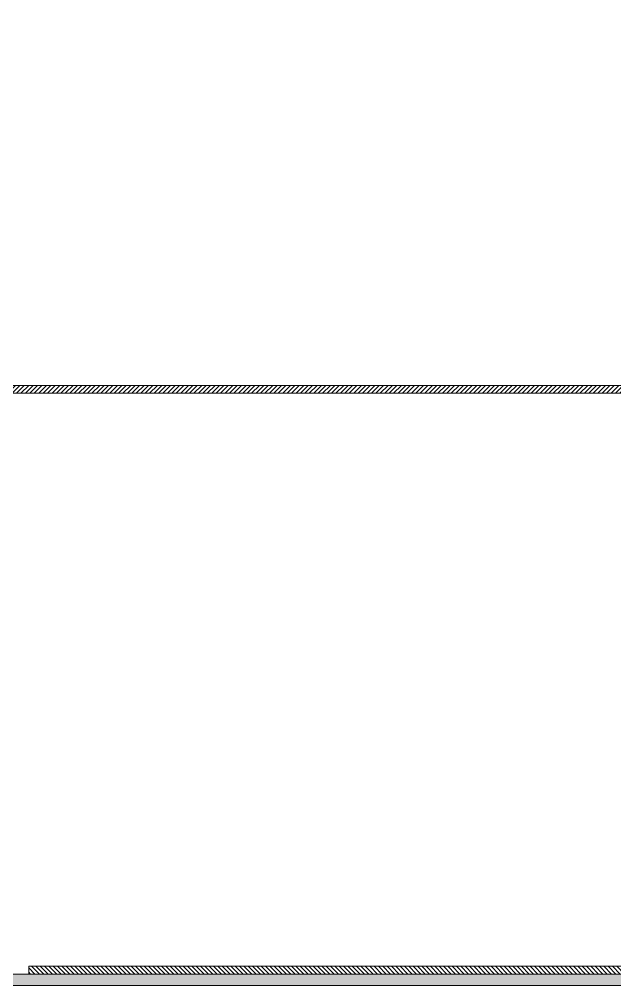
# Model space of a CAD drawing. Header units: millimetres. Extents: x -162958 to 167200, y -450 to 146301.
# Drawn here: x 133100 to 148519, y -2 to 25042 of the extents above; entities that cross this region are included whole.
import ezdxf

# ---------------------------------------------------------------- set-up
doc = ezdxf.new("R2010")
doc.units = ezdxf.units.MM
doc.linetypes.add('Xr_MB nha xuong CM2$0$DASHED', pattern=[0.75, 0.5, -0.25])
for name, color, linetype, lineweight in [('CJSC.8-Cua', 15, 'Continuous', 5), ('Xr_MB nha xuong CM2$0$A-Solid-Wall H', 9, 'Continuous', 18), ('Xr_MB nha xuong CM2$0$A-Solid-WallC', 2, 'Continuous', 5), ('Xr_MB nha xuong CM2$0$A-Solid-WallL', 6, 'Continuous', 5), ('Xr_MB nha xuong CM2$0$CJSC.4-Net manh', 8, 'Continuous', 5)]:
    doc.layers.add(name, color=color, linetype=linetype, lineweight=lineweight)

# ---------------------------------------------------------------- blocks, each defined once
blk = doc.blocks.new('Xr_MB nha xuong CM2$0$20261F 幕墙')
at = {"layer": 'Xr_MB nha xuong CM2$0$A-Solid-Wall H'}
h = blk.add_hatch(dxfattribs=at)
h.set_pattern_fill('GOST_WOOD', color=256, scale=25, angle=-90)
h.paths.add_polyline_path([(3327303, 2297634), (3327303, 2258334), (3284153, 2258334), (3284153, 2262034), (3283853, 2262034), (3283853, 2258034), (3327603, 2258034), (3327603, 2297634)])
h = blk.add_hatch(dxfattribs=at)
h.set_pattern_fill('ANSI31', color=256, scale=650)
h.set_pattern_definition([(45, (2194615.53, 817811.32), (-57.452426, 57.452426), [])])
h.paths.add_polyline_path([(3319853, 2273384), (3319853, 2273584), (3285154, 2273584), (3285154, 2273384)])
h = blk.add_hatch(dxfattribs=at)
h.set_pattern_fill('ANSI31', color=256, scale=25, angle=-90)
h.paths.add_polyline_path([(3294953, 2258334), (3327103, 2258334), (3327103, 2258534), (3294953, 2258534)])
at = {"layer": 'Xr_MB nha xuong CM2$0$A-Solid-WallC'}
blk.add_lwpolyline([(3319853, 2273384), (3319853, 2273584), (3285154, 2273584), (3285154, 2273384)], close=True, dxfattribs=at)
at = {"layer": 'Xr_MB nha xuong CM2$0$A-Solid-WallC', "linetype": 'ByBlock', "lineweight": 0, "ltscale": 0.1}
blk.add_lwpolyline([(3294953, 2258334), (3327103, 2258334), (3327103, 2258534), (3294953, 2258534)], close=True, dxfattribs=at)
at = {"layer": 'Xr_MB nha xuong CM2$0$A-Solid-WallL'}
blk.add_lwpolyline([(3327303, 2297634), (3327303, 2258334), (3284153, 2258334), (3284153, 2262034), (3283853, 2262034), (3283853, 2258034), (3327603, 2258034), (3327603, 2297634)], close=True, dxfattribs=at)

msp = doc.modelspace()

# ---------------------------------------------------------------- block references
at = {"layer": 'CJSC.8-Cua'}
msp.add_blockref('Xr_MB nha xuong CM2$0$20261F 幕墙', (-3161603.5, -2258033.7), dxfattribs=at)

# ---------------------------------------------------------------- next in the draw order: linework, layer by layer
at = {"layer": 'Xr_MB nha xuong CM2$0$CJSC.4-Net manh', "linetype": 'Xr_MB nha xuong CM2$0$DASHED', "ltscale": 2000, "const_width": 3}
msp.add_lwpolyline([(-0.2, -0.2), (165999.8, -0.2), (165999.8, 146299.9), (-0.2, 146299.9)], close=True, dxfattribs=at)

doc.saveas('drawing.dxf')
